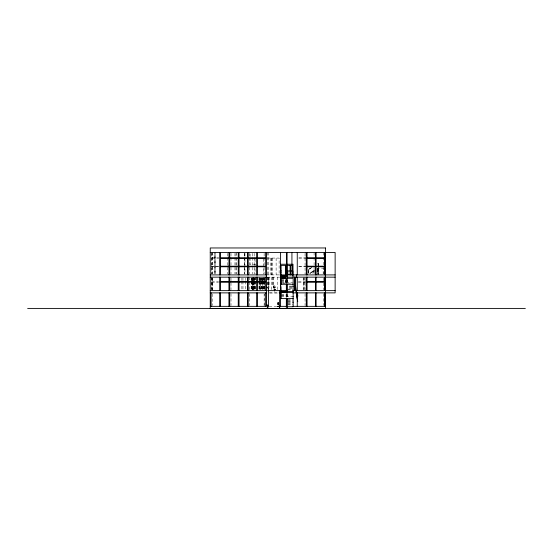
<?xml version="1.0" encoding="UTF-8"?>
<svg xmlns="http://www.w3.org/2000/svg" width="553" height="553" viewBox="0 0 553 553"><rect width="100%" height="100%" fill="white"/><g stroke="black" fill="none" stroke-linecap="round" stroke-linejoin="round"><path stroke-width="0.41" stroke-dasharray="2.77 2.07" d="M285.597 279.286L285.562 280.648M285.562 280.696C285.687 282.535 285.77 282.355 285.521 281.961M264.479 305.297L264.756 294.078M285.922 281.325L285.998 280.73L285.887 282.092L285.472 282.189M286.551 281.332L286.171 279.237M286.005 280.675L286.316 279.265M285.493 281.995L285.887 282.002M286.855 279.272C287.595 280.053 286.544 282.929 286.931 281.919M311.899 267.479L308.56 269.857L308.553 274.164M308.318 273.334L308.318 269.67L311.609 267.369M308.318 269.67L311.692 267.369M287.581 278.989L287.581 282.396L286.979 281.989M211.882 257.788L218.76 257.788M298.876 257.788L306.424 257.788M267.313 258.064L279.113 258.064L279.113 274.91M211.882 258.348L218.76 258.348M298.876 258.348L307.067 258.348M317.284 263.684L318.687 263.684L318.701 274.91M255.562 264.804L250.122 264.804L250.108 258.064M211.032 266.207L218.76 266.207M298.876 266.207L306.424 266.207M211.032 266.767L218.76 266.767M298.876 266.767L306.424 266.767M317.208 268.924L318.722 268.924M315.092 270.417L313.876 270.417L313.876 273.41L313.945 270.417L313.883 271.164M315.01 271.164L312.756 271.164L312.756 273.41M312.908 271.917L311.685 271.917L311.685 272.664M309.466 273.41L310.648 273.41L310.641 272.664M266.47 274.91L279.846 274.91M267.306 277.157L280.005 277.157M281.076 279.403L286.35 279.403M281.076 280.15L286.35 280.15M281.076 280.896L286.35 280.896M211.702 281.643L218.476 281.643M281.076 281.643L286.35 281.643M298.371 281.643L305.906 281.643M287.201 282.002L286.841 281.339M211.702 282.21L218.476 282.21M298.371 282.21L305.906 282.21M281.076 282.396L292.703 282.396M281.83 283.143L286.35 283.143L281.843 283.025M287.581 283.143L292.703 283.143M289.288 286.136L291.853 286.136M289.288 286.883L291.853 286.883M289.288 287.636L292.703 287.636M289.288 288.383L292.703 288.383M287.581 289.129L292.703 289.129M287.581 289.883L291.853 289.883M269.187 292.876L278.947 292.876M269.795 293.007L278.809 293.007M281.076 294.369L286.35 294.369M281.076 295.122L287.581 295.122M281.076 295.869L286.35 295.869M286.35 296.242L287.581 296.242M281.076 296.615L291.873 296.615M287.581 299.608L292.703 299.608M287.581 300.362L292.703 300.362M287.581 301.109L292.703 301.109M287.581 301.855L291.853 301.855M287.581 302.609L291.853 302.609M287.581 303.355L291.853 303.355M287.581 304.102L292.703 304.102M287.581 304.848L292.703 304.848M269.187 306.348L276.742 306.348M286.779 282.396L287.131 282.396L286.737 282.009M323.429 252.451L323.429 274.046M323.429 278L323.429 282.21M323.429 283.053L323.429 289.786M323.429 293.719L323.429 305.505M323.159 274.067L323.159 268.17L317.47 268.17L317.47 274.053L317.477 268.924M318.507 263.684L318.507 266.677M318.507 267.424L318.507 274.053M318.334 268.924L318.334 274.053M318.217 263.684L318.217 274.046M318.072 263.684L318.072 274.046M318.003 268.924L318.003 274.91M317.844 268.924L317.844 274.91M314.09 252.451L314.09 256.772M314.09 257.636L314.09 274.046M312.908 271.164L312.908 273.41M311.802 271.917L311.809 272.664L310.503 272.664L310.51 273.41M308.408 269.67L308.408 273.41M305.049 253.315L305.049 274.046M305.049 278L305.049 289.786M305.049 293.719L305.049 305.505M304.274 277.157L304.274 289.786M303.431 278L303.431 289.786M303.39 277.157L303.383 289.786M287.581 293.498L287.581 297.369M287.09 279.68L287.09 283.053M287.09 293.719L287.09 297.085M286.447 279.68L286.447 283.053M286.447 293.719L286.447 297.085M286.35 277.26L286.35 283.475M286.35 293.498L286.35 297.479M277.399 277.157L277.399 290.629M276.12 258.064L276.12 274.91M273.59 277.157L273.59 284.733M273.009 277.157L273.009 286.419M272.698 258.064L272.698 274.91M272.449 277.157L272.449 286.419M271.848 258.064L271.848 274.91M271.613 277.157L271.613 289.786M271.392 258.064L271.392 274.91M270.576 258.064L270.576 274.91M269.145 277.157L269.145 287.263M268.73 277.157L268.675 287.263M268.585 277.157L268.585 287.263M268.323 252.451L268.323 274.91M268.323 277.157L268.323 287.263L268.212 277.157M267.832 277.157L267.832 286.419M267.68 252.451L267.68 274.91M267.68 277.157L267.68 286.419M264.742 278L264.742 280.523M264.742 281.366L264.742 289.786M264.424 277.157L264.424 280.523M264.424 281.366L264.424 289.786M264.313 278L264.313 280.523M264.313 281.366L264.313 289.786M264.12 253.315L264.12 256.772M264.12 257.636L264.044 274.067M264.12 278L264.12 289.786M264.12 293.719L264.12 306.348M263.767 278L263.767 280.523M263.767 281.366L263.767 289.786M263.498 277.157L263.498 280.523M263.498 281.366L263.498 289.786M263.401 258.908L263.401 274.067M263 278L263 280.523M263 281.366L263 289.786M262.682 278L262.682 280.523M262.682 281.366L262.682 289.786M262.495 278L262.495 282.21M262.495 283.053L262.495 289.786M262.094 278L262.129 280.523M262.094 281.366L262.129 289.786M261.507 278L261.507 280.523M261.507 281.366L261.507 289.786M261.369 278L261.369 280.523M261.369 281.366L261.369 289.786M261.023 278L261.023 280.523M261.023 281.366L261.023 289.786M260.726 278L260.726 280.523M260.726 281.366L260.726 289.786M260.332 278L260.332 282.21M260.332 283.053L260.332 289.786M259.945 278L259.945 289.786M259.592 278L259.592 280.523M259.592 281.366L259.592 289.786M259.475 278L259.475 280.523M259.475 281.366L259.475 289.786M259.336 277.157L259.336 280.523M259.336 281.366L259.336 289.786M258.97 278L258.956 280.523M258.956 281.366L258.97 289.786M255.569 277.157L255.569 280.523M255.569 281.366L255.569 289.786M255.286 277.157L255.286 280.523M255.299 281.366L255.362 289.786M255.037 258.908L255.037 274.067M254.394 278L254.394 280.523M254.394 281.366L254.394 289.786M254.304 278L254.304 280.523M254.304 281.366L254.304 289.786M254.173 253.315L254.173 256.772M254.173 257.636L254.173 274.046M254.117 277.157L254.117 280.523M254.117 281.366L254.117 289.786M253.972 278L253.972 282.21M253.972 283.053L253.972 289.786M253.661 278L253.661 280.523M253.661 281.366L253.661 289.786M253.62 278L253.62 280.523M253.62 281.366L253.62 289.786M253.364 277.157L253.315 290.629M253.295 277.157L253.295 280.523M253.295 281.366L253.295 289.786M253.17 277.157L253.17 289.883M253.011 278L253.011 280.523M253.011 281.366L253.011 289.786M252.569 253.315L252.569 256.772M252.569 257.636L252.569 274.046M252.458 278L252.493 289.786M252.244 278L252.244 280.523M252.244 281.366L252.244 289.786M252.113 277.157L252.113 280.523M252.113 281.366L252.113 289.786M251.663 278L251.663 280.523M251.663 281.366L251.663 289.786M251.297 278L251.297 280.523M251.297 281.366L251.297 289.786M251.166 278L251.166 280.523M251.166 281.366L251.166 289.786M250.108 254.055L250.108 256.461M249.7 253.315L249.7 256.772M249.7 257.636L249.7 274.046M249.7 277.157L249.7 290.629M249.7 293.719L249.7 305.505M245.477 278L245.477 280.523M245.477 281.366L245.477 289.786M244.958 253.315L244.958 258.5M244.958 259.364L244.958 274.046M244.751 253.315L244.751 256.772M244.751 257.636L244.751 274.046M244.329 253.315L244.329 256.772M244.329 257.636L244.329 274.046M242.974 278L242.974 280.523M242.974 281.366L242.974 289.786M241.882 278L241.882 280.523M241.882 281.366L241.882 289.786M236.615 252.451L236.615 256.772M236.615 257.636L236.615 274.046M235.979 253.315L235.979 256.772M235.979 257.636L235.979 274.046M234.956 253.315L234.956 256.772M234.956 257.636L234.956 274.046M231.016 253.315L231.016 256.772M231.016 257.636L231.016 274.046M231.016 278L231.016 289.786M231.016 293.719L231.016 305.519M227.622 253.315L227.622 256.772M227.622 257.636L227.622 274.046M214.426 274.046L214.412 252.451L214.336 274.046M212.428 252.451L212.428 274.046M212.428 278L212.428 289.786M212.428 293.94L212.428 305.519M212.2 252.451L212.2 274.046M212.2 278L212.2 290.629M212.062 277.157L212.062 289.883M211.681 252.451L211.681 274.046M211.681 277.157L211.681 289.786M211.557 253.315L211.557 274.046M211.557 278L211.557 289.786M285.749 282.002L285.749 282.044M252.735 280.523L252.735 277.157L252.707 280.523M252.756 289.786L252.756 281.366L252.707 289.786M215.179 274.046L215.179 252.451L215.158 274.046"/><path stroke-width="0.83" d="M274.537 291.023L274.647 290.615M274.336 285.908L273.908 285.97M278.353 303.791L278.712 303.569M279.279 308.132L279.88 307.821M273.445 286.966L273.611 287.007M278.007 304.06L278.601 303.652L277.841 303.95M274.385 287.643L274.986 287.581L273.763 287.754L274.979 287.574L274.627 287.588M273.465 287.228L273.68 287.235M210.244 252.451L335.132 252.451L335.132 292.876L292.551 292.876M220.357 257.788L238.246 257.788L238.246 252.451M238.855 257.788L247.44 257.788L247.44 252.451M248.062 257.788L256.647 257.788L256.647 252.451M257.09 257.788L265.668 257.788L265.668 252.451M306.424 257.788L315.438 257.788L315.438 252.451M220.357 258.348L238.246 258.348L238.246 266.207L220.357 266.207M238.855 258.348L247.44 258.348L247.44 266.207L238.855 266.207M248.062 258.348L256.647 258.348L256.647 266.207L248.062 266.207M257.09 258.348L265.668 258.348L265.668 266.207L257.09 266.207M306.424 258.348L315.438 258.348L315.438 266.207L306.424 266.207M280.592 264.244L293.007 264.244L293.007 277.157M220.357 266.767L238.246 266.767L238.246 274.91M238.855 266.767L247.44 266.767L247.44 274.91M248.062 266.767L256.647 266.767L256.647 274.91M257.09 266.767L265.668 266.767L265.668 274.91M306.424 266.767L315.438 266.767L315.438 274.91M281.076 270.79L280.592 270.79L280.751 284.263L286.35 284.263M287.581 270.977L292.82 270.977L292.82 274.91M280.592 272.104L281.076 272.104M287.581 274.35L292.82 274.35M210.244 274.91L266.47 274.91M279.894 274.91L286.668 274.91M287.263 274.91L335.132 274.91M281.076 275.657L286.35 275.657M281.076 276.403L286.35 276.403M210.244 277.157L266.47 277.157M281.076 277.157L285.597 277.157M287.09 277.157L335.132 277.157M281.076 277.903L286.35 277.903M280.751 278.277L293.152 278.277L293.152 306.735L287.581 306.735M220.17 281.643L228.942 281.643L228.942 277.157M247.875 281.643L256.647 281.643L256.647 277.157M315.86 281.643L324.556 281.643L324.556 277.157M220.17 282.21L228.942 282.21L228.942 290.629M247.875 282.21L256.647 282.21L256.647 290.629M315.86 282.21L324.556 282.21L324.556 290.629M287.581 284.263L293.152 284.263M286.35 284.595L287.581 284.595M292.703 286.509L293.152 286.509M210.244 290.629L266.47 290.629M267.59 290.629L286.889 290.629M292.703 290.629L335.132 290.629M281.076 291.376L286.35 291.376M287.581 291.424L293.152 291.424M281.076 292.129L286.35 292.129M280.751 292.502L293.152 292.502M210.244 292.876L266.47 292.876M279.624 292.876L281.408 292.876M292.703 296.615L293.152 296.615M293.152 298.489L280.751 298.489L280.751 286.509L281.076 298.489M286.35 298.862L287.581 298.862M292.703 302.228L293.152 302.228M210.244 306.348L266.47 306.348L266.47 252.451M279.141 306.348L287.104 306.348M292.703 306.348L325.489 306.348M27.65 308.408L525.35 308.408M275.207 286.8L274.882 287.028M278.546 304.592L277.896 304.599L278.691 304.634M278.055 302.726L278.539 302.906L278.214 302.761M266.47 286.827L268.399 287.795L268.399 306.321L266.47 305.353M267.901 288.099L268.399 288.355M266.47 304.793L268.399 305.754M273.721 286.129L273.839 286.765M297.383 293.18L297.791 295.724M295.924 290.629L297.701 301.668L295.599 286.136M297.307 293.18L297.756 296.574M277.806 302.892L277.834 303.549M280.592 277.157L280.751 284.263M325.157 252.451L325.157 274.91M325.157 277.157L325.157 290.629M325.157 292.876L325.157 306.348M324.556 252.451L324.556 257.788L316.109 257.788L316.109 252.451M324.556 274.91L324.556 266.767L316.109 266.767L316.109 274.91M324.556 292.876L324.556 306.348M316.109 277.157L316.109 281.643M316.109 282.21L316.109 290.629M316.109 292.876L316.109 306.348M315.438 277.157L315.438 281.643L306.742 281.643L306.742 282.21L315.438 282.21L315.438 290.629M315.438 292.876L315.438 306.348M307.067 252.451L307.067 257.788M307.067 258.348L307.067 266.207M307.067 266.767L307.067 274.91M307.067 277.157L307.067 281.643M307.067 282.21L307.067 290.629M307.067 292.876L307.067 306.348M306.272 252.451L306.272 274.91M306.272 277.157L306.272 290.629M306.272 292.876L306.272 306.348M297.258 252.451L297.258 274.91M297.258 277.157L297.258 290.629M297.258 292.876L297.258 306.348M296.484 274.91L296.484 277.157M296.484 290.629L296.484 292.876M295.599 277.157L295.599 290.629M294.694 277.157L294.694 290.629M294.611 277.157L294.611 290.629M292.523 274.91L292.523 265.364L281.076 265.364L281.076 284.263M291.929 252.451L291.929 274.91M290.477 265.364L290.477 274.91M290.097 265.364L290.097 274.91M287.774 270.977L287.774 274.35M287.581 265.364L287.581 278.221M287.581 283.889L287.581 292.876M287.581 298.489L287.581 308.595M287.09 252.451L287.09 264.548M286.447 252.451L286.447 264.548M286.447 283.889L286.447 290.629M286.447 297.929L286.447 306.348M286.35 265.364L286.35 276.507M286.35 283.972L286.35 292.876M286.35 298.337L286.35 308.595M286.067 265.364L286.067 274.91M285.68 265.364L285.68 274.91M280.696 279.68L280.696 290.629M280.592 252.451L280.592 290.629M280.592 292.876L280.592 306.348M279.624 290.629L279.624 308.595M267.901 305.864L267.901 308.595M267.334 304.952L267.334 308.595M265.668 277.157L265.668 281.643L257.442 281.643L257.442 277.157M265.668 290.629L265.668 282.21L257.442 282.21L257.442 290.629M265.668 292.876L265.668 306.348M257.442 252.451L257.442 257.788M257.442 258.348L257.442 266.207M257.442 266.767L257.442 274.91M257.442 292.876L257.442 306.348M256.647 292.876L256.647 306.348M248.235 252.451L248.235 257.788M248.235 258.348L248.235 266.207M248.235 266.767L248.235 274.91M248.235 277.157L248.235 281.643M248.235 282.21L248.235 290.629M248.235 292.876L248.235 306.348M247.44 277.157L247.44 281.643L238.668 281.643L238.668 282.21L247.44 282.21L247.44 290.629M247.44 292.876L247.44 306.348M239.041 252.451L239.041 257.788M239.041 258.348L239.041 266.207M239.041 266.767L239.041 274.91M239.041 277.157L239.041 281.643M239.041 282.21L239.041 290.629M239.041 292.876L239.041 306.348M238.246 277.157L238.246 281.643L229.474 281.643L229.474 282.21L238.246 282.21L238.246 290.629M238.246 292.876L238.246 306.348M229.737 252.451L229.737 257.788M229.737 258.348L229.737 266.207M229.737 266.767L229.737 274.91M229.737 277.157L229.737 281.643M229.737 282.21L229.737 290.629M229.737 292.876L229.737 306.348M228.942 252.451L228.942 257.788M228.942 258.348L228.942 266.207M228.942 266.767L228.942 274.91M228.942 292.876L228.942 306.348M220.474 252.451L220.474 257.788M220.474 258.348L220.474 266.207M220.474 266.767L220.474 274.91M220.474 277.157L220.474 281.643M220.474 282.21L220.474 290.629M220.474 292.876L220.474 306.348M219.679 252.451L219.679 274.91M219.679 277.157L219.679 290.629M219.679 292.876L219.679 306.348M211.122 292.876L211.122 306.348M278.677 306.348L279.168 306.072L278.677 306.348M274.046 289.101L274.558 289.33L274.046 289.101M275.263 289.413L274.717 289.468L275.263 289.413M277.862 306.383C276.853 306.424 278.954 306.445 277.862 306.383M325.489 247.965L210.244 247.965L210.244 308.595L325.489 308.595L325.489 247.965M324.556 258.348L316.109 258.348L316.109 266.207L324.556 266.207L324.556 258.348"/></g></svg>
